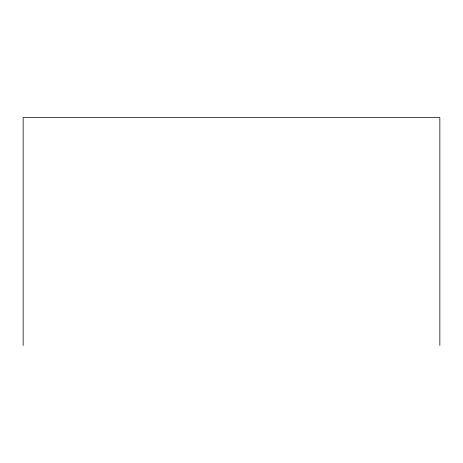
<?xml version="1.0" encoding="UTF-8"?>
<svg xmlns="http://www.w3.org/2000/svg" width="463" height="463" viewBox="0 0 463 463"><rect width="100%" height="100%" fill="white"/><g stroke="black" fill="none" stroke-linecap="round" stroke-linejoin="round"><path stroke-width="0.69" d="M439.85 345.479L439.85 117.521L23.15 117.521L23.15 345.479"/></g></svg>
